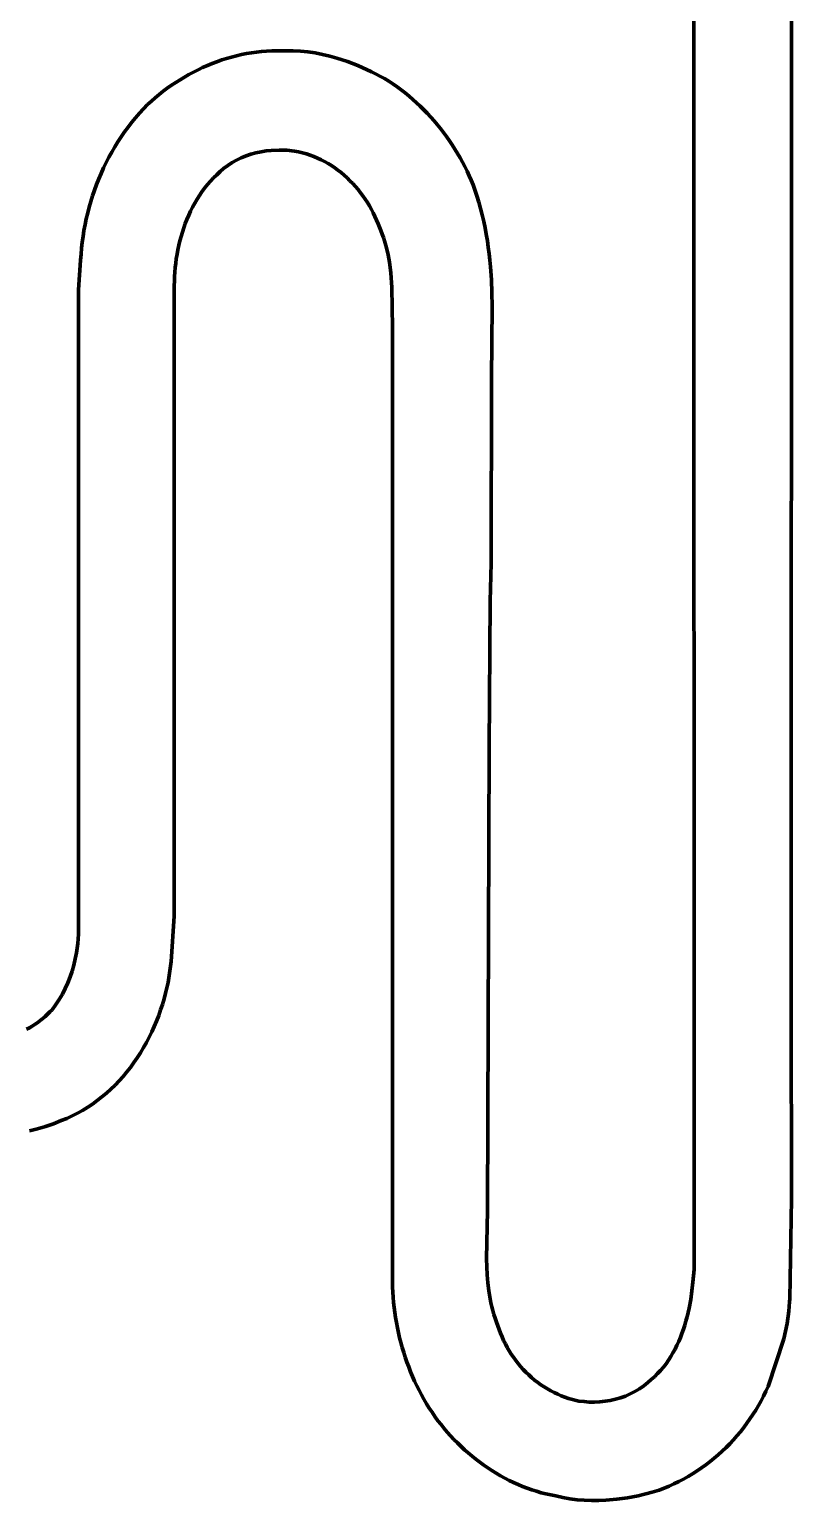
# Model space of a CAD drawing. Header units: millimetres. Extents: x 0 to 494, y 0 to 218.
# Drawn here: x 75.19 to 78.57, y 74.68 to 81.2 of the extents above; entities that cross this region are included whole.
import ezdxf

# ---------------------------------------------------------------- set-up
doc = ezdxf.new("R2010")
doc.units = ezdxf.units.MM
doc.layers.add('color#000000ff', color=7, linetype='Continuous', lineweight=100)
doc.layers.add('color#ffffffff', color=7, linetype='Continuous', lineweight=100)

msp = doc.modelspace()

# ---------------------------------------------------------------- linework, layer by layer
at = {"layer": 'color#000000ff'}
for p, q in [((78.5669, 76.8624), (78.5681, 81.3933)), ((78.1352, 81.3736), (78.1356, 75.7077)), ((76.0203, 81.0613), (75.9992, 81.0532)), ((76.0417, 81.0688), (76.0203, 81.0613)), ((76.0633, 81.0757), (76.0417, 81.0688)), ((76.085, 81.082), (76.0633, 81.0757)), ((76.1069, 81.0877), (76.085, 81.082)), ((76.129, 81.0928), (76.1069, 81.0877)), ((76.1512, 81.0972), (76.129, 81.0928)), ((76.1735, 81.101), (76.1512, 81.0972)), ((76.1959, 81.1041), (76.1735, 81.101)), ((76.2185, 81.1065), (76.1959, 81.1041)), ((76.2411, 81.1082), (76.2185, 81.1065)), ((76.2638, 81.1092), (76.2411, 81.1082)), ((76.2865, 81.1094), (76.2638, 81.1092)), ((76.3094, 81.1089), (76.2865, 81.1094)), ((76.3259, 81.1096), (76.3094, 81.1089)), ((76.3425, 81.1098), (76.3259, 81.1096)), ((76.3589, 81.1096), (76.3425, 81.1098)), ((76.3918, 81.1079), (76.3589, 81.1096)), ((76.4244, 81.1046), (76.3918, 81.1079)), ((76.4568, 81.0999), (76.4244, 81.1046)), ((76.489, 81.0936), (76.4568, 81.0999)), ((76.5209, 81.086), (76.489, 81.0936)), ((76.5525, 81.0772), (76.5209, 81.086)), ((76.5993, 81.0617), (76.5525, 81.0772)), ((76.6453, 81.0439), (76.5993, 81.0617)), ((75.8769, 80.9933), (75.8574, 80.9815)), ((75.8966, 81.0045), (75.8769, 80.9933)), ((75.9166, 81.0153), (75.8966, 81.0045)), ((75.9369, 81.0256), (75.9166, 81.0153)), ((75.9574, 81.0353), (75.9369, 81.0256)), ((75.9782, 81.0445), (75.9574, 81.0353)), ((75.9992, 81.0532), (75.9782, 81.0445)), ((76.7053, 81.0169), (76.6453, 81.0439)), ((76.7637, 80.9868), (76.7053, 81.0169)), ((75.7826, 80.93), (75.7647, 80.9161)), ((75.8008, 80.9435), (75.7826, 80.93)), ((75.8194, 80.9567), (75.8008, 80.9435)), ((75.8382, 80.9693), (75.8194, 80.9567)), ((75.8574, 80.9815), (75.8382, 80.9693)), ((76.7825, 80.9748), (76.7637, 80.9868)), ((76.8011, 80.9624), (76.7825, 80.9748)), ((76.8194, 80.9496), (76.8011, 80.9624)), ((76.8373, 80.9363), (76.8194, 80.9496)), ((76.8549, 80.9226), (76.8373, 80.9363)), ((75.7133, 80.8719), (75.6949, 80.8528)), ((75.7301, 80.887), (75.7133, 80.8719)), ((75.7472, 80.9017), (75.7301, 80.887)), ((75.7647, 80.9161), (75.7472, 80.9017)), ((76.8722, 80.9086), (76.8549, 80.9226)), ((76.8891, 80.8941), (76.8722, 80.9086)), ((76.9057, 80.8792), (76.8891, 80.8941)), ((76.922, 80.8639), (76.9057, 80.8792)), ((76.9378, 80.8483), (76.922, 80.8639)), ((75.6598, 80.8131), (75.6431, 80.7926)), ((75.6771, 80.8332), (75.6598, 80.8131)), ((75.6949, 80.8528), (75.6771, 80.8332)), ((76.9533, 80.8324), (76.9378, 80.8483)), ((76.9685, 80.816), (76.9533, 80.8324)), ((76.9833, 80.7994), (76.9685, 80.816)), ((76.9976, 80.7824), (76.9833, 80.7994)), ((75.6114, 80.7502), (75.5964, 80.7285)), ((75.627, 80.7716), (75.6114, 80.7502)), ((75.6431, 80.7926), (75.627, 80.7716)), ((77.0117, 80.765), (76.9976, 80.7824)), ((77.0253, 80.7474), (77.0117, 80.765)), ((77.0385, 80.7295), (77.0253, 80.7474)), ((77.0513, 80.7112), (77.0385, 80.7295)), ((75.5681, 80.6838), (75.5548, 80.6609)), ((75.5819, 80.7063), (75.5681, 80.6838)), ((75.5964, 80.7285), (75.5819, 80.7063)), ((76.2161, 80.662), (76.2389, 80.6657)), ((76.2389, 80.6657), (76.2618, 80.6682)), ((76.2618, 80.6682), (76.2964, 80.6697)), ((76.2964, 80.6697), (76.331, 80.6687)), ((76.331, 80.6687), (76.3652, 80.6652)), ((76.3652, 80.6652), (76.3827, 80.6618)), ((77.0637, 80.6927), (77.0513, 80.7112)), ((77.0757, 80.6739), (77.0637, 80.6927)), ((77.0873, 80.6549), (77.0757, 80.6739)), ((75.53, 80.6142), (75.5185, 80.5904)), ((75.5421, 80.6377), (75.53, 80.6142)), ((75.5548, 80.6609), (75.5421, 80.6377)), ((76.0499, 80.5871), (76.0684, 80.6011)), ((76.0684, 80.6011), (76.0877, 80.6137)), ((76.0877, 80.6137), (76.1077, 80.6249)), ((76.1077, 80.6249), (76.1284, 80.6349)), ((76.1284, 80.6349), (76.1496, 80.6436)), ((76.1496, 80.6436), (76.1714, 80.651)), ((76.1714, 80.651), (76.1936, 80.6571)), ((76.1936, 80.6571), (76.2161, 80.662)), ((76.3827, 80.6618), (76.4, 80.6577)), ((76.4, 80.6577), (76.4171, 80.6528)), ((76.4171, 80.6528), (76.4339, 80.6473)), ((76.4339, 80.6473), (76.4504, 80.641)), ((76.4504, 80.641), (76.4666, 80.6342)), ((76.4666, 80.6342), (76.4825, 80.6267)), ((76.4825, 80.6267), (76.4981, 80.6185)), ((76.4981, 80.6185), (76.5134, 80.6098)), ((76.5134, 80.6098), (76.5284, 80.6005)), ((76.5284, 80.6005), (76.543, 80.5907)), ((77.0984, 80.6356), (77.0873, 80.6549)), ((77.1091, 80.616), (77.0984, 80.6356)), ((77.1194, 80.5962), (77.1091, 80.616)), ((75.4972, 80.5419), (75.4875, 80.5173)), ((75.5075, 80.5663), (75.4972, 80.5419)), ((75.5185, 80.5904), (75.5075, 80.5663)), ((75.9918, 80.5316), (76.0054, 80.5463)), ((76.0054, 80.5463), (76.0196, 80.5604)), ((76.0196, 80.5604), (76.0345, 80.574)), ((76.0345, 80.574), (76.0499, 80.5871)), ((76.543, 80.5907), (76.5572, 80.5803)), ((76.5572, 80.5803), (76.5711, 80.5694)), ((76.5711, 80.5694), (76.5846, 80.5581)), ((76.5846, 80.5581), (76.5978, 80.5462)), ((76.5978, 80.5462), (76.6105, 80.5339)), ((76.6105, 80.5339), (76.6228, 80.5212)), ((77.1293, 80.5762), (77.1194, 80.5962)), ((77.1387, 80.5559), (77.1293, 80.5762)), ((77.1476, 80.5355), (77.1387, 80.5559)), ((77.1561, 80.5149), (77.1476, 80.5355)), ((75.4783, 80.4924), (75.4698, 80.4673)), ((75.4875, 80.5173), (75.4783, 80.4924)), ((75.9326, 80.4516), (75.9433, 80.4685)), ((75.9433, 80.4685), (75.9545, 80.4849)), ((75.9545, 80.4849), (75.9663, 80.5009)), ((75.9663, 80.5009), (75.9788, 80.5165)), ((75.9788, 80.5165), (75.9918, 80.5316)), ((76.6228, 80.5212), (76.6348, 80.5081)), ((76.6348, 80.5081), (76.6462, 80.4945)), ((76.6462, 80.4945), (76.6573, 80.4807)), ((76.6573, 80.4807), (76.6679, 80.4664)), ((77.1641, 80.494), (77.1561, 80.5149)), ((77.1734, 80.4662), (77.1641, 80.494)), ((75.4545, 80.4166), (75.4478, 80.391)), ((75.4618, 80.4421), (75.4545, 80.4166)), ((75.4698, 80.4673), (75.4618, 80.4421)), ((75.904, 80.3991), (75.913, 80.4169)), ((75.913, 80.4169), (75.9225, 80.4344)), ((75.9225, 80.4344), (75.9326, 80.4516)), ((76.6679, 80.4664), (76.678, 80.4519)), ((76.678, 80.4519), (76.6877, 80.437)), ((76.6877, 80.437), (76.6968, 80.4218)), ((76.6968, 80.4218), (76.7055, 80.4064)), ((76.7055, 80.4064), (76.7137, 80.3908)), ((77.182, 80.4382), (77.1734, 80.4662)), ((77.1898, 80.4101), (77.182, 80.4382)), ((77.197, 80.3819), (77.1898, 80.4101)), ((75.4362, 80.3393), (75.4314, 80.3133)), ((75.4417, 80.3652), (75.4362, 80.3393)), ((75.4478, 80.391), (75.4417, 80.3652)), ((75.8737, 80.3249), (75.8804, 80.3438)), ((75.8804, 80.3438), (75.8878, 80.3625)), ((75.8878, 80.3625), (75.8956, 80.3809)), ((75.8956, 80.3809), (75.904, 80.3991)), ((76.7137, 80.3908), (76.7213, 80.3749)), ((76.7213, 80.3749), (76.7285, 80.3588)), ((76.7285, 80.3588), (76.7351, 80.3425)), ((76.7351, 80.3425), (76.7417, 80.3276)), ((77.2035, 80.3535), (77.197, 80.3819)), ((77.2094, 80.3251), (77.2035, 80.3535)), ((75.4272, 80.2871), (75.4236, 80.2609)), ((75.4314, 80.3133), (75.4272, 80.2871)), ((75.8565, 80.267), (75.8617, 80.2865)), ((75.8617, 80.2865), (75.8674, 80.3058)), ((75.8674, 80.3058), (75.8737, 80.3249)), ((76.7417, 80.3276), (76.7479, 80.3127)), ((76.7479, 80.3127), (76.7537, 80.2975)), ((76.7537, 80.2975), (76.759, 80.2823)), ((76.759, 80.2823), (76.7639, 80.267)), ((77.2146, 80.2965), (77.2094, 80.3251)), ((77.2194, 80.2679), (77.2146, 80.2965)), ((75.4182, 80.2083), (75.4165, 80.1819)), ((75.4206, 80.2346), (75.4182, 80.2083)), ((75.4236, 80.2609), (75.4206, 80.2346)), ((75.8407, 80.1881), (75.8439, 80.208)), ((75.8439, 80.208), (75.8476, 80.2278)), ((75.8476, 80.2278), (75.8518, 80.2475)), ((75.8518, 80.2475), (75.8565, 80.267)), ((76.7639, 80.267), (76.7724, 80.236)), ((76.7724, 80.236), (76.7795, 80.2047)), ((77.2235, 80.2391), (77.2194, 80.2679)), ((77.2272, 80.2103), (77.2235, 80.2391)), ((77.2303, 80.1814), (77.2272, 80.2103)), ((75.4165, 80.1819), (75.4073, 80.0506)), ((75.8341, 80.1284), (75.8358, 80.1483)), ((75.8358, 80.1483), (75.838, 80.1682)), ((75.838, 80.1682), (75.8407, 80.1881)), ((76.7795, 80.2047), (76.7853, 80.1732)), ((76.7853, 80.1732), (76.7917, 80.1253)), ((77.2331, 80.1524), (77.2303, 80.1814)), ((77.2372, 80.0943), (77.2331, 80.1524)), ((75.8316, 80.0688), (75.832, 80.0886)), ((75.832, 80.0886), (75.8328, 80.1085)), ((75.8328, 80.1085), (75.8341, 80.1284)), ((76.7917, 80.1253), (76.7967, 80.0609)), ((77.24, 80.0361), (77.2372, 80.0943)), ((75.4073, 80.0506), (75.4074, 77.2357)), ((75.8317, 77.2734), (75.8316, 80.0688)), ((76.7967, 80.0609), (76.7988, 79.8835)), ((77.2415, 79.9777), (77.24, 80.0361)), ((77.2381, 79.657), (77.2415, 79.9777)), ((76.7988, 79.8835), (76.7987, 75.6523)), ((77.2365, 78.8387), (77.2381, 79.657)), ((77.232, 78.6695), (77.2365, 78.8387)), ((77.2281, 78.0205), (77.232, 78.6695)), ((77.2194, 75.9694), (77.2281, 78.0205)), ((75.8177, 77.0727), (75.8317, 77.2734)), ((75.4074, 77.2357), (75.4068, 77.1943)), ((75.4037, 77.1528), (75.3979, 77.1115)), ((75.4068, 77.1943), (75.4037, 77.1528)), ((75.3927, 77.0843), (75.3862, 77.0573)), ((75.3979, 77.1115), (75.3927, 77.0843)), ((75.3786, 77.0306), (75.3697, 77.0043)), ((75.3862, 77.0573), (75.3786, 77.0306)), ((75.8043, 76.9792), (75.8177, 77.0727)), ((75.3482, 76.9533), (75.3356, 76.9287)), ((75.3596, 76.9786), (75.3482, 76.9533)), ((75.3697, 77.0043), (75.3596, 76.9786)), ((75.7931, 76.933), (75.8043, 76.9792)), ((75.3217, 76.9048), (75.3065, 76.8817)), ((75.3356, 76.9287), (75.3217, 76.9048)), ((75.7712, 76.858), (75.7792, 76.8828)), ((75.7792, 76.8828), (75.7865, 76.9079)), ((75.7865, 76.9079), (75.7931, 76.933)), ((75.249, 76.8199), (75.2378, 76.811)), ((75.2598, 76.8292), (75.249, 76.8199)), ((75.2703, 76.8389), (75.2598, 76.8292)), ((75.2803, 76.849), (75.2703, 76.8389)), ((75.29, 76.8593), (75.2803, 76.849)), ((75.3065, 76.8817), (75.29, 76.8593)), ((75.7531, 76.8088), (75.7625, 76.8333)), ((75.7625, 76.8333), (75.7712, 76.858)), ((78.5675, 76.0206), (78.5669, 76.8624)), ((75.1898, 76.7795), (75.1771, 76.7727)), ((75.2022, 76.7867), (75.1898, 76.7795)), ((75.2144, 76.7944), (75.2022, 76.7867)), ((75.2262, 76.8025), (75.2144, 76.7944)), ((75.2378, 76.811), (75.2262, 76.8025)), ((75.7206, 76.7371), (75.7321, 76.7607)), ((75.7321, 76.7607), (75.7429, 76.7846)), ((75.7429, 76.7846), (75.7531, 76.8088)), ((75.682, 76.6684), (75.6955, 76.6909)), ((75.6955, 76.6909), (75.7084, 76.7138)), ((75.7084, 76.7138), (75.7206, 76.7371)), ((75.6374, 76.6037), (75.6529, 76.6248)), ((75.6529, 76.6248), (75.6677, 76.6464)), ((75.6677, 76.6464), (75.682, 76.6684)), ((75.587, 76.5437), (75.6044, 76.5631)), ((75.6044, 76.5631), (75.6212, 76.5831)), ((75.6212, 76.5831), (75.6374, 76.6037)), ((75.5309, 76.4892), (75.5502, 76.5067)), ((75.5502, 76.5067), (75.5689, 76.5248)), ((75.5689, 76.5248), (75.587, 76.5437)), ((75.4255, 76.413), (75.4478, 76.4266)), ((75.4478, 76.4266), (75.4694, 76.4411)), ((75.4694, 76.4411), (75.4905, 76.4564)), ((75.4905, 76.4564), (75.511, 76.4724)), ((75.511, 76.4724), (75.5309, 76.4892)), ((75.2961, 76.3532), (75.3308, 76.3674)), ((75.3308, 76.3674), (75.3553, 76.3774)), ((75.3553, 76.3774), (75.3793, 76.3884)), ((75.3793, 76.3884), (75.4027, 76.4002)), ((75.4027, 76.4002), (75.4255, 76.413)), ((75.1892, 76.3223), (75.2252, 76.3307)), ((75.2252, 76.3307), (75.2609, 76.341)), ((75.2609, 76.341), (75.2961, 76.3532)), ((77.2158, 75.7549), (77.2194, 75.9694)), ((78.5597, 75.5777), (78.5675, 76.0206)), ((77.2186, 75.6834), (77.2158, 75.7549)), ((76.7987, 75.6523), (76.7993, 75.6296)), ((77.2216, 75.6479), (77.2186, 75.6834)), ((77.2259, 75.6126), (77.2216, 75.6479)), ((78.1309, 75.6508), (78.1265, 75.6125)), ((78.1356, 75.7077), (78.1309, 75.6508)), ((76.7993, 75.6296), (76.8004, 75.607)), ((76.8004, 75.607), (76.8019, 75.5844)), ((76.8019, 75.5844), (76.8039, 75.5618)), ((77.2318, 75.5775), (77.2259, 75.6126)), ((78.1265, 75.6125), (78.1208, 75.5742)), ((78.5591, 75.5638), (78.5597, 75.5777)), ((76.8039, 75.5618), (76.8063, 75.5393)), ((76.8063, 75.5393), (76.8092, 75.5168)), ((76.8092, 75.5168), (76.8125, 75.4944)), ((77.2353, 75.5601), (77.2318, 75.5775)), ((77.2393, 75.5428), (77.2353, 75.5601)), ((77.2437, 75.5255), (77.2393, 75.5428)), ((77.2486, 75.5083), (77.2437, 75.5255)), ((78.1096, 75.5171), (78.105, 75.4983)), ((78.1137, 75.5361), (78.1096, 75.5171)), ((78.1208, 75.5742), (78.1137, 75.5361)), ((78.5478, 75.4676), (78.5557, 75.5223)), ((78.5557, 75.5223), (78.5591, 75.5638)), ((76.8125, 75.4944), (76.8163, 75.472)), ((76.8163, 75.472), (76.8206, 75.4497)), ((76.8206, 75.4497), (76.8253, 75.4275)), ((77.2541, 75.4913), (77.2486, 75.5083)), ((77.2601, 75.4743), (77.2541, 75.4913)), ((77.2666, 75.4574), (77.2601, 75.4743)), ((77.272, 75.441), (77.2666, 75.4574)), ((78.0946, 75.461), (78.0887, 75.4427)), ((78.1, 75.4796), (78.0946, 75.461)), ((78.105, 75.4983), (78.1, 75.4796)), ((78.5332, 75.3999), (78.5478, 75.4676)), ((76.8253, 75.4275), (76.8304, 75.4054)), ((76.8304, 75.4054), (76.836, 75.3834)), ((76.836, 75.3834), (76.8421, 75.3616)), ((77.278, 75.4247), (77.272, 75.441)), ((77.2845, 75.4087), (77.278, 75.4247)), ((77.2916, 75.393), (77.2845, 75.4087)), ((77.2993, 75.3774), (77.2916, 75.393)), ((78.068, 75.389), (78.0601, 75.3717)), ((78.0755, 75.4067), (78.068, 75.389)), ((78.0823, 75.4246), (78.0755, 75.4067)), ((78.0887, 75.4427), (78.0823, 75.4246)), ((78.4643, 75.1893), (78.5332, 75.3999)), ((76.8421, 75.3616), (76.8486, 75.3399)), ((76.8486, 75.3399), (76.8555, 75.3183)), ((76.8555, 75.3183), (76.863, 75.2968)), ((77.3074, 75.3622), (77.2993, 75.3774)), ((77.3161, 75.3473), (77.3074, 75.3622)), ((77.3253, 75.3326), (77.3161, 75.3473)), ((77.3351, 75.3183), (77.3253, 75.3326)), ((77.3452, 75.3044), (77.3351, 75.3183)), ((78.0327, 75.3216), (78.0224, 75.3056)), ((78.0424, 75.3379), (78.0327, 75.3216)), ((78.0515, 75.3546), (78.0424, 75.3379)), ((78.0601, 75.3717), (78.0515, 75.3546)), ((76.863, 75.2968), (76.8708, 75.2756)), ((76.8708, 75.2756), (76.8792, 75.2545)), ((76.8792, 75.2545), (76.8879, 75.2336)), ((77.3559, 75.2908), (77.3452, 75.3044)), ((77.367, 75.2776), (77.3559, 75.2908)), ((77.3786, 75.2647), (77.367, 75.2776)), ((77.3906, 75.2523), (77.3786, 75.2647)), ((77.403, 75.2403), (77.3906, 75.2523)), ((77.9875, 75.2603), (77.9744, 75.2461)), ((77.9998, 75.2749), (77.9875, 75.2603)), ((78.0114, 75.29), (77.9998, 75.2749)), ((78.0224, 75.3056), (78.0114, 75.29)), ((76.8879, 75.2336), (76.8972, 75.2129)), ((76.8972, 75.2129), (76.9068, 75.1924)), ((76.9068, 75.1924), (76.917, 75.1722)), ((77.4158, 75.2288), (77.403, 75.2403)), ((77.429, 75.2177), (77.4158, 75.2288)), ((77.4426, 75.2071), (77.429, 75.2177)), ((77.4565, 75.197), (77.4426, 75.2071)), ((77.4708, 75.1874), (77.4565, 75.197)), ((77.4855, 75.1783), (77.4708, 75.1874)), ((77.9127, 75.1918), (77.8934, 75.1784)), ((77.922, 75.1991), (77.9127, 75.1918)), ((77.931, 75.2067), (77.922, 75.1991)), ((77.9462, 75.2193), (77.931, 75.2067)), ((77.9607, 75.2324), (77.9462, 75.2193)), ((77.9744, 75.2461), (77.9607, 75.2324)), ((78.4545, 75.1678), (78.4643, 75.1893)), ((76.917, 75.1722), (76.9276, 75.1522)), ((76.9276, 75.1522), (76.9386, 75.1324)), ((76.9386, 75.1324), (76.9501, 75.1128)), ((77.5005, 75.1697), (77.4855, 75.1783)), ((77.5157, 75.1618), (77.5005, 75.1697)), ((77.5313, 75.1544), (77.5157, 75.1618)), ((77.5472, 75.1476), (77.5313, 75.1544)), ((77.5633, 75.1414), (77.5472, 75.1476)), ((77.5797, 75.1358), (77.5633, 75.1414)), ((77.5964, 75.1309), (77.5797, 75.1358)), ((77.6133, 75.1266), (77.5964, 75.1309)), ((77.6248, 75.1247), (77.6133, 75.1266)), ((77.6481, 75.1219), (77.6248, 75.1247)), ((77.6714, 75.1203), (77.6481, 75.1219)), ((77.7414, 75.1235), (77.7182, 75.1211)), ((77.7644, 75.1273), (77.7414, 75.1235)), ((77.7871, 75.1323), (77.7644, 75.1273)), ((77.8095, 75.1388), (77.7871, 75.1323)), ((77.8314, 75.1466), (77.8095, 75.1388)), ((77.8527, 75.1558), (77.8314, 75.1466)), ((77.8734, 75.1664), (77.8527, 75.1558)), ((77.8934, 75.1784), (77.8734, 75.1664)), ((78.4216, 75.105), (78.4331, 75.1256)), ((78.4331, 75.1256), (78.4441, 75.1465)), ((78.4441, 75.1465), (78.4545, 75.1678)), ((76.9501, 75.1128), (76.9621, 75.0936)), ((76.9621, 75.0936), (76.9745, 75.0746)), ((76.9745, 75.0746), (76.9873, 75.0559)), ((77.6948, 75.1201), (77.6714, 75.1203)), ((77.7182, 75.1211), (77.6948, 75.1201)), ((78.3836, 75.0451), (78.3968, 75.0647)), ((78.3968, 75.0647), (78.4095, 75.0847)), ((78.4095, 75.0847), (78.4216, 75.105)), ((76.9873, 75.0559), (77.0006, 75.0375)), ((77.0006, 75.0375), (77.014, 75.0203)), ((77.014, 75.0203), (77.0278, 75.0034)), ((77.0278, 75.0034), (77.042, 74.9869)), ((78.341, 74.9885), (78.3557, 75.007)), ((78.3557, 75.007), (78.3699, 75.0258)), ((78.3699, 75.0258), (78.3836, 75.0451)), ((77.042, 74.9869), (77.0566, 74.9706)), ((77.0566, 74.9706), (77.0715, 74.9546)), ((77.0715, 74.9546), (77.0869, 74.939)), ((77.0869, 74.939), (77.1026, 74.9238)), ((78.2774, 74.9186), (78.294, 74.9354)), ((78.294, 74.9354), (78.3102, 74.9527)), ((78.3102, 74.9527), (78.3258, 74.9704)), ((78.3258, 74.9704), (78.341, 74.9885)), ((77.1026, 74.9238), (77.1186, 74.9089)), ((77.1186, 74.9089), (77.135, 74.8944)), ((77.135, 74.8944), (77.1517, 74.8803)), ((77.1517, 74.8803), (77.1687, 74.8665)), ((77.1687, 74.8665), (77.1861, 74.8532)), ((78.2067, 74.8562), (78.225, 74.871)), ((78.225, 74.871), (78.2429, 74.8864)), ((78.2429, 74.8864), (78.2604, 74.9023)), ((78.2604, 74.9023), (78.2774, 74.9186)), ((77.1861, 74.8532), (77.2038, 74.8404)), ((77.2038, 74.8404), (77.2217, 74.828)), ((77.2217, 74.828), (77.24, 74.816)), ((77.24, 74.816), (77.2586, 74.8045)), ((77.2586, 74.8045), (77.2774, 74.7935)), ((78.1093, 74.7898), (78.1296, 74.8019)), ((78.1296, 74.8019), (78.1494, 74.8147)), ((78.1494, 74.8147), (78.1689, 74.828)), ((78.1689, 74.828), (78.188, 74.8418)), ((78.188, 74.8418), (78.2067, 74.8562)), ((77.2774, 74.7935), (77.2965, 74.783)), ((77.2965, 74.783), (77.3159, 74.773)), ((77.3159, 74.773), (77.3355, 74.7635)), ((77.3355, 74.7635), (77.3554, 74.7545)), ((77.3554, 74.7545), (77.3755, 74.7461)), ((77.3755, 74.7461), (77.3959, 74.7383)), ((77.3959, 74.7383), (77.4165, 74.731)), ((77.4165, 74.731), (77.4372, 74.7244)), ((77.9811, 74.7296), (78.0033, 74.738)), ((78.0033, 74.738), (78.0251, 74.7471)), ((78.0251, 74.7471), (78.0467, 74.7569)), ((78.0467, 74.7569), (78.0679, 74.7672)), ((78.0679, 74.7672), (78.0888, 74.7782)), ((78.0888, 74.7782), (78.1093, 74.7898)), ((77.4372, 74.7244), (77.4582, 74.7183)), ((77.4582, 74.7183), (77.4794, 74.7129)), ((77.4794, 74.7129), (77.5008, 74.7081)), ((77.5008, 74.7081), (77.5224, 74.7039)), ((77.5224, 74.7039), (77.5539, 74.6968)), ((77.5539, 74.6968), (77.5855, 74.6913)), ((77.5855, 74.6913), (77.6173, 74.6872)), ((77.6173, 74.6872), (77.6492, 74.6846)), ((77.6492, 74.6846), (77.6812, 74.6834)), ((77.6812, 74.6834), (77.7132, 74.6834)), ((77.7132, 74.6834), (77.7452, 74.6848)), ((77.7452, 74.6848), (77.7931, 74.689)), ((77.7931, 74.689), (77.8408, 74.6958)), ((77.8408, 74.6958), (77.8881, 74.7049)), ((77.8881, 74.7049), (77.9504, 74.7205)), ((77.9504, 74.7205), (77.9811, 74.7296))]:
    msp.add_line(p, q, dxfattribs=at)
at = {"layer": 'color#ffffffff'}
for p, q in [((78.5681, 81.3933), (78.5669, 76.8624)), ((78.1356, 75.7077), (78.1352, 81.3736)), ((75.9992, 81.0532), (76.0203, 81.0613)), ((76.0203, 81.0613), (76.0417, 81.0688)), ((76.0417, 81.0688), (76.0633, 81.0757)), ((76.0633, 81.0757), (76.085, 81.082)), ((76.085, 81.082), (76.1069, 81.0877)), ((76.1069, 81.0877), (76.129, 81.0928)), ((76.129, 81.0928), (76.1512, 81.0972)), ((76.1512, 81.0972), (76.1735, 81.101)), ((76.1735, 81.101), (76.1959, 81.1041)), ((76.1959, 81.1041), (76.2185, 81.1065)), ((76.2185, 81.1065), (76.2411, 81.1082)), ((76.2411, 81.1082), (76.2638, 81.1092)), ((76.2638, 81.1092), (76.2865, 81.1094)), ((76.2865, 81.1094), (76.3094, 81.1089)), ((76.3094, 81.1089), (76.3259, 81.1096)), ((76.3259, 81.1096), (76.3425, 81.1098)), ((76.3425, 81.1098), (76.3589, 81.1096)), ((76.3589, 81.1096), (76.3918, 81.1079)), ((76.3918, 81.1079), (76.4244, 81.1046)), ((76.4244, 81.1046), (76.4568, 81.0999)), ((76.4568, 81.0999), (76.489, 81.0936)), ((76.489, 81.0936), (76.5209, 81.086)), ((76.5209, 81.086), (76.5525, 81.0772)), ((76.5525, 81.0772), (76.5993, 81.0617)), ((76.5993, 81.0617), (76.6453, 81.0439)), ((75.8574, 80.9815), (75.8769, 80.9933)), ((75.8769, 80.9933), (75.8966, 81.0045)), ((75.8966, 81.0045), (75.9166, 81.0153)), ((75.9166, 81.0153), (75.9369, 81.0256)), ((75.9369, 81.0256), (75.9574, 81.0353)), ((75.9574, 81.0353), (75.9782, 81.0445)), ((75.9782, 81.0445), (75.9992, 81.0532)), ((76.6453, 81.0439), (76.7053, 81.0169)), ((76.7053, 81.0169), (76.7637, 80.9868)), ((75.7647, 80.9161), (75.7826, 80.93)), ((75.7826, 80.93), (75.8008, 80.9435)), ((75.8008, 80.9435), (75.8194, 80.9567)), ((75.8194, 80.9567), (75.8382, 80.9693)), ((75.8382, 80.9693), (75.8574, 80.9815)), ((76.7637, 80.9868), (76.7825, 80.9748)), ((76.7825, 80.9748), (76.8011, 80.9624)), ((76.8011, 80.9624), (76.8194, 80.9496)), ((76.8194, 80.9496), (76.8373, 80.9363)), ((76.8373, 80.9363), (76.8549, 80.9226)), ((75.6949, 80.8528), (75.7133, 80.8719)), ((75.7133, 80.8719), (75.7301, 80.887)), ((75.7301, 80.887), (75.7472, 80.9017)), ((75.7472, 80.9017), (75.7647, 80.9161)), ((76.8549, 80.9226), (76.8722, 80.9086)), ((76.8722, 80.9086), (76.8891, 80.8941)), ((76.8891, 80.8941), (76.9057, 80.8792)), ((76.9057, 80.8792), (76.922, 80.8639)), ((76.922, 80.8639), (76.9378, 80.8483)), ((75.6431, 80.7926), (75.6598, 80.8131)), ((75.6598, 80.8131), (75.6771, 80.8332)), ((75.6771, 80.8332), (75.6949, 80.8528)), ((76.9378, 80.8483), (76.9533, 80.8324)), ((76.9533, 80.8324), (76.9685, 80.816)), ((76.9685, 80.816), (76.9833, 80.7994)), ((76.9833, 80.7994), (76.9976, 80.7824)), ((75.5964, 80.7285), (75.6114, 80.7502)), ((75.6114, 80.7502), (75.627, 80.7716)), ((75.627, 80.7716), (75.6431, 80.7926)), ((76.9976, 80.7824), (77.0117, 80.765)), ((77.0117, 80.765), (77.0253, 80.7474)), ((77.0253, 80.7474), (77.0385, 80.7295)), ((77.0385, 80.7295), (77.0513, 80.7112)), ((75.5548, 80.6609), (75.5681, 80.6838)), ((75.5681, 80.6838), (75.5819, 80.7063)), ((75.5819, 80.7063), (75.5964, 80.7285)), ((76.2389, 80.6657), (76.2161, 80.662)), ((76.2618, 80.6682), (76.2389, 80.6657)), ((76.2964, 80.6697), (76.2618, 80.6682)), ((76.331, 80.6687), (76.2964, 80.6697)), ((76.3652, 80.6652), (76.331, 80.6687)), ((76.3827, 80.6618), (76.3652, 80.6652)), ((77.0513, 80.7112), (77.0637, 80.6927)), ((77.0637, 80.6927), (77.0757, 80.6739)), ((77.0757, 80.6739), (77.0873, 80.6549)), ((75.5185, 80.5904), (75.53, 80.6142)), ((75.53, 80.6142), (75.5421, 80.6377)), ((75.5421, 80.6377), (75.5548, 80.6609)), ((76.0684, 80.6011), (76.0499, 80.5871)), ((76.0877, 80.6137), (76.0684, 80.6011)), ((76.1077, 80.6249), (76.0877, 80.6137)), ((76.1284, 80.6349), (76.1077, 80.6249)), ((76.1496, 80.6436), (76.1284, 80.6349)), ((76.1714, 80.651), (76.1496, 80.6436)), ((76.1936, 80.6571), (76.1714, 80.651)), ((76.2161, 80.662), (76.1936, 80.6571)), ((76.4, 80.6577), (76.3827, 80.6618)), ((76.4171, 80.6528), (76.4, 80.6577)), ((76.4339, 80.6473), (76.4171, 80.6528)), ((76.4504, 80.641), (76.4339, 80.6473)), ((76.4666, 80.6342), (76.4504, 80.641)), ((76.4825, 80.6267), (76.4666, 80.6342)), ((76.4981, 80.6185), (76.4825, 80.6267)), ((76.5134, 80.6098), (76.4981, 80.6185)), ((76.5284, 80.6005), (76.5134, 80.6098)), ((76.543, 80.5907), (76.5284, 80.6005)), ((77.0873, 80.6549), (77.0984, 80.6356)), ((77.0984, 80.6356), (77.1091, 80.616)), ((77.1091, 80.616), (77.1194, 80.5962)), ((75.4875, 80.5173), (75.4972, 80.5419)), ((75.4972, 80.5419), (75.5075, 80.5663)), ((75.5075, 80.5663), (75.5185, 80.5904)), ((76.0054, 80.5463), (75.9918, 80.5316)), ((76.0196, 80.5604), (76.0054, 80.5463)), ((76.0345, 80.574), (76.0196, 80.5604)), ((76.0499, 80.5871), (76.0345, 80.574)), ((76.5572, 80.5803), (76.543, 80.5907)), ((76.5711, 80.5694), (76.5572, 80.5803)), ((76.5846, 80.5581), (76.5711, 80.5694)), ((76.5978, 80.5462), (76.5846, 80.5581)), ((76.6105, 80.5339), (76.5978, 80.5462)), ((76.6228, 80.5212), (76.6105, 80.5339)), ((77.1194, 80.5962), (77.1293, 80.5762)), ((77.1293, 80.5762), (77.1387, 80.5559)), ((77.1387, 80.5559), (77.1476, 80.5355)), ((77.1476, 80.5355), (77.1561, 80.5149)), ((75.4698, 80.4673), (75.4783, 80.4924)), ((75.4783, 80.4924), (75.4875, 80.5173)), ((75.9433, 80.4685), (75.9326, 80.4516)), ((75.9545, 80.4849), (75.9433, 80.4685)), ((75.9663, 80.5009), (75.9545, 80.4849)), ((75.9788, 80.5165), (75.9663, 80.5009)), ((75.9918, 80.5316), (75.9788, 80.5165)), ((76.6348, 80.5081), (76.6228, 80.5212)), ((76.6462, 80.4945), (76.6348, 80.5081)), ((76.6573, 80.4807), (76.6462, 80.4945)), ((76.6679, 80.4664), (76.6573, 80.4807)), ((77.1561, 80.5149), (77.1641, 80.494)), ((77.1641, 80.494), (77.1734, 80.4662)), ((75.4478, 80.391), (75.4545, 80.4166)), ((75.4545, 80.4166), (75.4618, 80.4421)), ((75.4618, 80.4421), (75.4698, 80.4673)), ((75.913, 80.4169), (75.904, 80.3991)), ((75.9225, 80.4344), (75.913, 80.4169)), ((75.9326, 80.4516), (75.9225, 80.4344)), ((76.678, 80.4519), (76.6679, 80.4664)), ((76.6877, 80.437), (76.678, 80.4519)), ((76.6968, 80.4218), (76.6877, 80.437)), ((76.7055, 80.4064), (76.6968, 80.4218)), ((76.7137, 80.3908), (76.7055, 80.4064)), ((77.1734, 80.4662), (77.182, 80.4382)), ((77.182, 80.4382), (77.1898, 80.4101)), ((77.1898, 80.4101), (77.197, 80.3819)), ((75.4314, 80.3133), (75.4362, 80.3393)), ((75.4362, 80.3393), (75.4417, 80.3652)), ((75.4417, 80.3652), (75.4478, 80.391)), ((75.8804, 80.3438), (75.8737, 80.3249)), ((75.8878, 80.3625), (75.8804, 80.3438)), ((75.8956, 80.3809), (75.8878, 80.3625)), ((75.904, 80.3991), (75.8956, 80.3809)), ((76.7213, 80.3749), (76.7137, 80.3908)), ((76.7285, 80.3588), (76.7213, 80.3749)), ((76.7351, 80.3425), (76.7285, 80.3588)), ((76.7417, 80.3276), (76.7351, 80.3425)), ((77.197, 80.3819), (77.2035, 80.3535)), ((77.2035, 80.3535), (77.2094, 80.3251)), ((75.4236, 80.2609), (75.4272, 80.2871)), ((75.4272, 80.2871), (75.4314, 80.3133)), ((75.8617, 80.2865), (75.8565, 80.267)), ((75.8674, 80.3058), (75.8617, 80.2865)), ((75.8737, 80.3249), (75.8674, 80.3058)), ((76.7479, 80.3127), (76.7417, 80.3276)), ((76.7537, 80.2975), (76.7479, 80.3127)), ((76.759, 80.2823), (76.7537, 80.2975)), ((76.7639, 80.267), (76.759, 80.2823)), ((77.2094, 80.3251), (77.2146, 80.2965)), ((77.2146, 80.2965), (77.2194, 80.2679)), ((75.4165, 80.1819), (75.4182, 80.2083)), ((75.4182, 80.2083), (75.4206, 80.2346)), ((75.4206, 80.2346), (75.4236, 80.2609)), ((75.8439, 80.208), (75.8407, 80.1881)), ((75.8476, 80.2278), (75.8439, 80.208)), ((75.8518, 80.2475), (75.8476, 80.2278)), ((75.8565, 80.267), (75.8518, 80.2475)), ((76.7724, 80.236), (76.7639, 80.267)), ((76.7795, 80.2047), (76.7724, 80.236)), ((77.2194, 80.2679), (77.2235, 80.2391)), ((77.2235, 80.2391), (77.2272, 80.2103)), ((77.2272, 80.2103), (77.2303, 80.1814)), ((75.4073, 80.0506), (75.4165, 80.1819)), ((75.8358, 80.1483), (75.8341, 80.1284)), ((75.838, 80.1682), (75.8358, 80.1483)), ((75.8407, 80.1881), (75.838, 80.1682)), ((76.7853, 80.1732), (76.7795, 80.2047)), ((76.7917, 80.1253), (76.7853, 80.1732)), ((77.2303, 80.1814), (77.2331, 80.1524)), ((77.2331, 80.1524), (77.2372, 80.0943)), ((75.832, 80.0886), (75.8316, 80.0688)), ((75.8328, 80.1085), (75.832, 80.0886)), ((75.8341, 80.1284), (75.8328, 80.1085)), ((76.7967, 80.0609), (76.7917, 80.1253)), ((77.2372, 80.0943), (77.24, 80.0361)), ((75.4074, 77.2357), (75.4073, 80.0506)), ((75.8316, 80.0688), (75.8317, 77.2734)), ((76.7988, 79.8835), (76.7967, 80.0609)), ((77.24, 80.0361), (77.2415, 79.9777)), ((77.2415, 79.9777), (77.2381, 79.657)), ((76.7987, 75.6523), (76.7988, 79.8835)), ((77.2381, 79.657), (77.2365, 78.8387)), ((77.2365, 78.8387), (77.232, 78.6695)), ((77.232, 78.6695), (77.2281, 78.0205)), ((77.2281, 78.0205), (77.2194, 75.9694)), ((75.8317, 77.2734), (75.8177, 77.0727)), ((75.4068, 77.1943), (75.4074, 77.2357)), ((75.3979, 77.1115), (75.4037, 77.1528)), ((75.4037, 77.1528), (75.4068, 77.1943)), ((75.3862, 77.0573), (75.3927, 77.0843)), ((75.3927, 77.0843), (75.3979, 77.1115)), ((75.3697, 77.0043), (75.3786, 77.0306)), ((75.3786, 77.0306), (75.3862, 77.0573)), ((75.8177, 77.0727), (75.8043, 76.9792)), ((75.3356, 76.9287), (75.3482, 76.9533)), ((75.3482, 76.9533), (75.3596, 76.9786)), ((75.3596, 76.9786), (75.3697, 77.0043)), ((75.8043, 76.9792), (75.7931, 76.933)), ((75.3065, 76.8817), (75.3217, 76.9048)), ((75.3217, 76.9048), (75.3356, 76.9287)), ((75.7792, 76.8828), (75.7712, 76.858)), ((75.7865, 76.9079), (75.7792, 76.8828)), ((75.7931, 76.933), (75.7865, 76.9079)), ((75.2378, 76.811), (75.249, 76.8199)), ((75.249, 76.8199), (75.2598, 76.8292)), ((75.2598, 76.8292), (75.2703, 76.8389)), ((75.2703, 76.8389), (75.2803, 76.849)), ((75.2803, 76.849), (75.29, 76.8593)), ((75.29, 76.8593), (75.3065, 76.8817)), ((75.7625, 76.8333), (75.7531, 76.8088)), ((75.7712, 76.858), (75.7625, 76.8333)), ((78.5669, 76.8624), (78.5675, 76.0206)), ((75.1771, 76.7727), (75.1898, 76.7795)), ((75.1898, 76.7795), (75.2022, 76.7867)), ((75.2022, 76.7867), (75.2144, 76.7944)), ((75.2144, 76.7944), (75.2262, 76.8025)), ((75.2262, 76.8025), (75.2378, 76.811)), ((75.7321, 76.7607), (75.7206, 76.7371)), ((75.7429, 76.7846), (75.7321, 76.7607)), ((75.7531, 76.8088), (75.7429, 76.7846)), ((75.6955, 76.6909), (75.682, 76.6684)), ((75.7084, 76.7138), (75.6955, 76.6909)), ((75.7206, 76.7371), (75.7084, 76.7138)), ((75.6529, 76.6248), (75.6374, 76.6037)), ((75.6677, 76.6464), (75.6529, 76.6248)), ((75.682, 76.6684), (75.6677, 76.6464)), ((75.6044, 76.5631), (75.587, 76.5437)), ((75.6212, 76.5831), (75.6044, 76.5631)), ((75.6374, 76.6037), (75.6212, 76.5831)), ((75.5502, 76.5067), (75.5309, 76.4892)), ((75.5689, 76.5248), (75.5502, 76.5067)), ((75.587, 76.5437), (75.5689, 76.5248)), ((75.4478, 76.4266), (75.4255, 76.413)), ((75.4694, 76.4411), (75.4478, 76.4266)), ((75.4905, 76.4564), (75.4694, 76.4411)), ((75.511, 76.4724), (75.4905, 76.4564)), ((75.5309, 76.4892), (75.511, 76.4724)), ((75.3308, 76.3674), (75.2961, 76.3532)), ((75.3553, 76.3774), (75.3308, 76.3674)), ((75.3793, 76.3884), (75.3553, 76.3774)), ((75.4027, 76.4002), (75.3793, 76.3884)), ((75.4255, 76.413), (75.4027, 76.4002)), ((75.2252, 76.3307), (75.1892, 76.3223)), ((75.2609, 76.341), (75.2252, 76.3307)), ((75.2961, 76.3532), (75.2609, 76.341)), ((77.2194, 75.9694), (77.2158, 75.7549)), ((78.5675, 76.0206), (78.5597, 75.5777)), ((77.2158, 75.7549), (77.2186, 75.6834)), ((76.7993, 75.6296), (76.7987, 75.6523)), ((77.2186, 75.6834), (77.2216, 75.6479)), ((77.2216, 75.6479), (77.2259, 75.6126)), ((78.1265, 75.6125), (78.1309, 75.6508)), ((78.1309, 75.6508), (78.1356, 75.7077)), ((76.8004, 75.607), (76.7993, 75.6296)), ((76.8019, 75.5844), (76.8004, 75.607)), ((76.8039, 75.5618), (76.8019, 75.5844)), ((77.2259, 75.6126), (77.2318, 75.5775)), ((78.1208, 75.5742), (78.1265, 75.6125)), ((78.5597, 75.5777), (78.5591, 75.5638)), ((76.8063, 75.5393), (76.8039, 75.5618)), ((76.8092, 75.5168), (76.8063, 75.5393)), ((76.8125, 75.4944), (76.8092, 75.5168)), ((77.2318, 75.5775), (77.2353, 75.5601)), ((77.2353, 75.5601), (77.2393, 75.5428)), ((77.2393, 75.5428), (77.2437, 75.5255)), ((77.2437, 75.5255), (77.2486, 75.5083)), ((78.105, 75.4983), (78.1096, 75.5171)), ((78.1096, 75.5171), (78.1137, 75.5361)), ((78.1137, 75.5361), (78.1208, 75.5742)), ((78.5557, 75.5223), (78.5478, 75.4676)), ((78.5591, 75.5638), (78.5557, 75.5223)), ((76.8163, 75.472), (76.8125, 75.4944)), ((76.8206, 75.4497), (76.8163, 75.472)), ((76.8253, 75.4275), (76.8206, 75.4497)), ((77.2486, 75.5083), (77.2541, 75.4913)), ((77.2541, 75.4913), (77.2601, 75.4743)), ((77.2601, 75.4743), (77.2666, 75.4574)), ((77.2666, 75.4574), (77.272, 75.441)), ((78.0887, 75.4427), (78.0946, 75.461)), ((78.0946, 75.461), (78.1, 75.4796)), ((78.1, 75.4796), (78.105, 75.4983)), ((78.5478, 75.4676), (78.5332, 75.3999)), ((76.8304, 75.4054), (76.8253, 75.4275)), ((76.836, 75.3834), (76.8304, 75.4054)), ((76.8421, 75.3616), (76.836, 75.3834)), ((77.272, 75.441), (77.278, 75.4247)), ((77.278, 75.4247), (77.2845, 75.4087)), ((77.2845, 75.4087), (77.2916, 75.393)), ((77.2916, 75.393), (77.2993, 75.3774)), ((78.0601, 75.3717), (78.068, 75.389)), ((78.068, 75.389), (78.0755, 75.4067)), ((78.0755, 75.4067), (78.0823, 75.4246)), ((78.0823, 75.4246), (78.0887, 75.4427)), ((78.5332, 75.3999), (78.4643, 75.1893)), ((76.8486, 75.3399), (76.8421, 75.3616)), ((76.8555, 75.3183), (76.8486, 75.3399)), ((76.863, 75.2968), (76.8555, 75.3183)), ((77.2993, 75.3774), (77.3074, 75.3622)), ((77.3074, 75.3622), (77.3161, 75.3473)), ((77.3161, 75.3473), (77.3253, 75.3326)), ((77.3253, 75.3326), (77.3351, 75.3183)), ((77.3351, 75.3183), (77.3452, 75.3044)), ((78.0224, 75.3056), (78.0327, 75.3216)), ((78.0327, 75.3216), (78.0424, 75.3379)), ((78.0424, 75.3379), (78.0515, 75.3546)), ((78.0515, 75.3546), (78.0601, 75.3717)), ((76.8708, 75.2756), (76.863, 75.2968)), ((76.8792, 75.2545), (76.8708, 75.2756)), ((76.8879, 75.2336), (76.8792, 75.2545)), ((77.3452, 75.3044), (77.3559, 75.2908)), ((77.3559, 75.2908), (77.367, 75.2776)), ((77.367, 75.2776), (77.3786, 75.2647)), ((77.3786, 75.2647), (77.3906, 75.2523)), ((77.3906, 75.2523), (77.403, 75.2403)), ((77.9744, 75.2461), (77.9875, 75.2603)), ((77.9875, 75.2603), (77.9998, 75.2749)), ((77.9998, 75.2749), (78.0114, 75.29)), ((78.0114, 75.29), (78.0224, 75.3056)), ((76.8972, 75.2129), (76.8879, 75.2336)), ((76.9068, 75.1924), (76.8972, 75.2129)), ((76.917, 75.1722), (76.9068, 75.1924)), ((77.403, 75.2403), (77.4158, 75.2288)), ((77.4158, 75.2288), (77.429, 75.2177)), ((77.429, 75.2177), (77.4426, 75.2071)), ((77.4426, 75.2071), (77.4565, 75.197)), ((77.4565, 75.197), (77.4708, 75.1874)), ((77.4708, 75.1874), (77.4855, 75.1783)), ((77.8934, 75.1784), (77.9127, 75.1918)), ((77.9127, 75.1918), (77.922, 75.1991)), ((77.922, 75.1991), (77.931, 75.2067)), ((77.931, 75.2067), (77.9462, 75.2193)), ((77.9462, 75.2193), (77.9607, 75.2324)), ((77.9607, 75.2324), (77.9744, 75.2461)), ((78.4643, 75.1893), (78.4545, 75.1678)), ((76.9276, 75.1522), (76.917, 75.1722)), ((76.9386, 75.1324), (76.9276, 75.1522)), ((76.9501, 75.1128), (76.9386, 75.1324)), ((77.4855, 75.1783), (77.5005, 75.1697)), ((77.5005, 75.1697), (77.5157, 75.1618)), ((77.5157, 75.1618), (77.5313, 75.1544)), ((77.5313, 75.1544), (77.5472, 75.1476)), ((77.5472, 75.1476), (77.5633, 75.1414)), ((77.5633, 75.1414), (77.5797, 75.1358)), ((77.5797, 75.1358), (77.5964, 75.1309)), ((77.5964, 75.1309), (77.6133, 75.1266)), ((77.6133, 75.1266), (77.6248, 75.1247)), ((77.6248, 75.1247), (77.6481, 75.1219)), ((77.6481, 75.1219), (77.6714, 75.1203)), ((77.7182, 75.1211), (77.7414, 75.1235)), ((77.7414, 75.1235), (77.7644, 75.1273)), ((77.7644, 75.1273), (77.7871, 75.1323)), ((77.7871, 75.1323), (77.8095, 75.1388)), ((77.8095, 75.1388), (77.8314, 75.1466)), ((77.8314, 75.1466), (77.8527, 75.1558)), ((77.8527, 75.1558), (77.8734, 75.1664)), ((77.8734, 75.1664), (77.8934, 75.1784)), ((78.4331, 75.1256), (78.4216, 75.105)), ((78.4441, 75.1465), (78.4331, 75.1256)), ((78.4545, 75.1678), (78.4441, 75.1465)), ((76.9621, 75.0936), (76.9501, 75.1128)), ((76.9745, 75.0746), (76.9621, 75.0936)), ((76.9873, 75.0559), (76.9745, 75.0746)), ((77.6714, 75.1203), (77.6948, 75.1201)), ((77.6948, 75.1201), (77.7182, 75.1211)), ((78.3968, 75.0647), (78.3836, 75.0451)), ((78.4095, 75.0847), (78.3968, 75.0647)), ((78.4216, 75.105), (78.4095, 75.0847)), ((77.0006, 75.0375), (76.9873, 75.0559)), ((77.014, 75.0203), (77.0006, 75.0375)), ((77.0278, 75.0034), (77.014, 75.0203)), ((77.042, 74.9869), (77.0278, 75.0034)), ((78.3557, 75.007), (78.341, 74.9885)), ((78.3699, 75.0258), (78.3557, 75.007)), ((78.3836, 75.0451), (78.3699, 75.0258)), ((77.0566, 74.9706), (77.042, 74.9869)), ((77.0715, 74.9546), (77.0566, 74.9706)), ((77.0869, 74.939), (77.0715, 74.9546)), ((77.1026, 74.9238), (77.0869, 74.939)), ((78.294, 74.9354), (78.2774, 74.9186)), ((78.3102, 74.9527), (78.294, 74.9354)), ((78.3258, 74.9704), (78.3102, 74.9527)), ((78.341, 74.9885), (78.3258, 74.9704)), ((77.1186, 74.9089), (77.1026, 74.9238)), ((77.135, 74.8944), (77.1186, 74.9089)), ((77.1517, 74.8803), (77.135, 74.8944)), ((77.1687, 74.8665), (77.1517, 74.8803)), ((77.1861, 74.8532), (77.1687, 74.8665)), ((78.225, 74.871), (78.2067, 74.8562)), ((78.2429, 74.8864), (78.225, 74.871)), ((78.2604, 74.9023), (78.2429, 74.8864)), ((78.2774, 74.9186), (78.2604, 74.9023)), ((77.2038, 74.8404), (77.1861, 74.8532)), ((77.2217, 74.828), (77.2038, 74.8404)), ((77.24, 74.816), (77.2217, 74.828)), ((77.2586, 74.8045), (77.24, 74.816)), ((77.2774, 74.7935), (77.2586, 74.8045)), ((78.1296, 74.8019), (78.1093, 74.7898)), ((78.1494, 74.8147), (78.1296, 74.8019)), ((78.1689, 74.828), (78.1494, 74.8147)), ((78.188, 74.8418), (78.1689, 74.828)), ((78.2067, 74.8562), (78.188, 74.8418)), ((77.2965, 74.783), (77.2774, 74.7935)), ((77.3159, 74.773), (77.2965, 74.783)), ((77.3355, 74.7635), (77.3159, 74.773)), ((77.3554, 74.7545), (77.3355, 74.7635)), ((77.3755, 74.7461), (77.3554, 74.7545)), ((77.3959, 74.7383), (77.3755, 74.7461)), ((77.4165, 74.731), (77.3959, 74.7383)), ((77.4372, 74.7244), (77.4165, 74.731)), ((78.0033, 74.738), (77.9811, 74.7296)), ((78.0251, 74.7471), (78.0033, 74.738)), ((78.0467, 74.7569), (78.0251, 74.7471)), ((78.0679, 74.7672), (78.0467, 74.7569)), ((78.0888, 74.7782), (78.0679, 74.7672)), ((78.1093, 74.7898), (78.0888, 74.7782)), ((77.4582, 74.7183), (77.4372, 74.7244)), ((77.4794, 74.7129), (77.4582, 74.7183)), ((77.5008, 74.7081), (77.4794, 74.7129)), ((77.5224, 74.7039), (77.5008, 74.7081)), ((77.5539, 74.6968), (77.5224, 74.7039)), ((77.5855, 74.6913), (77.5539, 74.6968)), ((77.6173, 74.6872), (77.5855, 74.6913)), ((77.6492, 74.6846), (77.6173, 74.6872)), ((77.6812, 74.6834), (77.6492, 74.6846)), ((77.7132, 74.6834), (77.6812, 74.6834)), ((77.7452, 74.6848), (77.7132, 74.6834)), ((77.7931, 74.689), (77.7452, 74.6848)), ((77.8408, 74.6958), (77.7931, 74.689)), ((77.8881, 74.7049), (77.8408, 74.6958)), ((77.9504, 74.7205), (77.8881, 74.7049)), ((77.9811, 74.7296), (77.9504, 74.7205))]:
    msp.add_line(p, q, dxfattribs=at)

doc.saveas('drawing.dxf')
